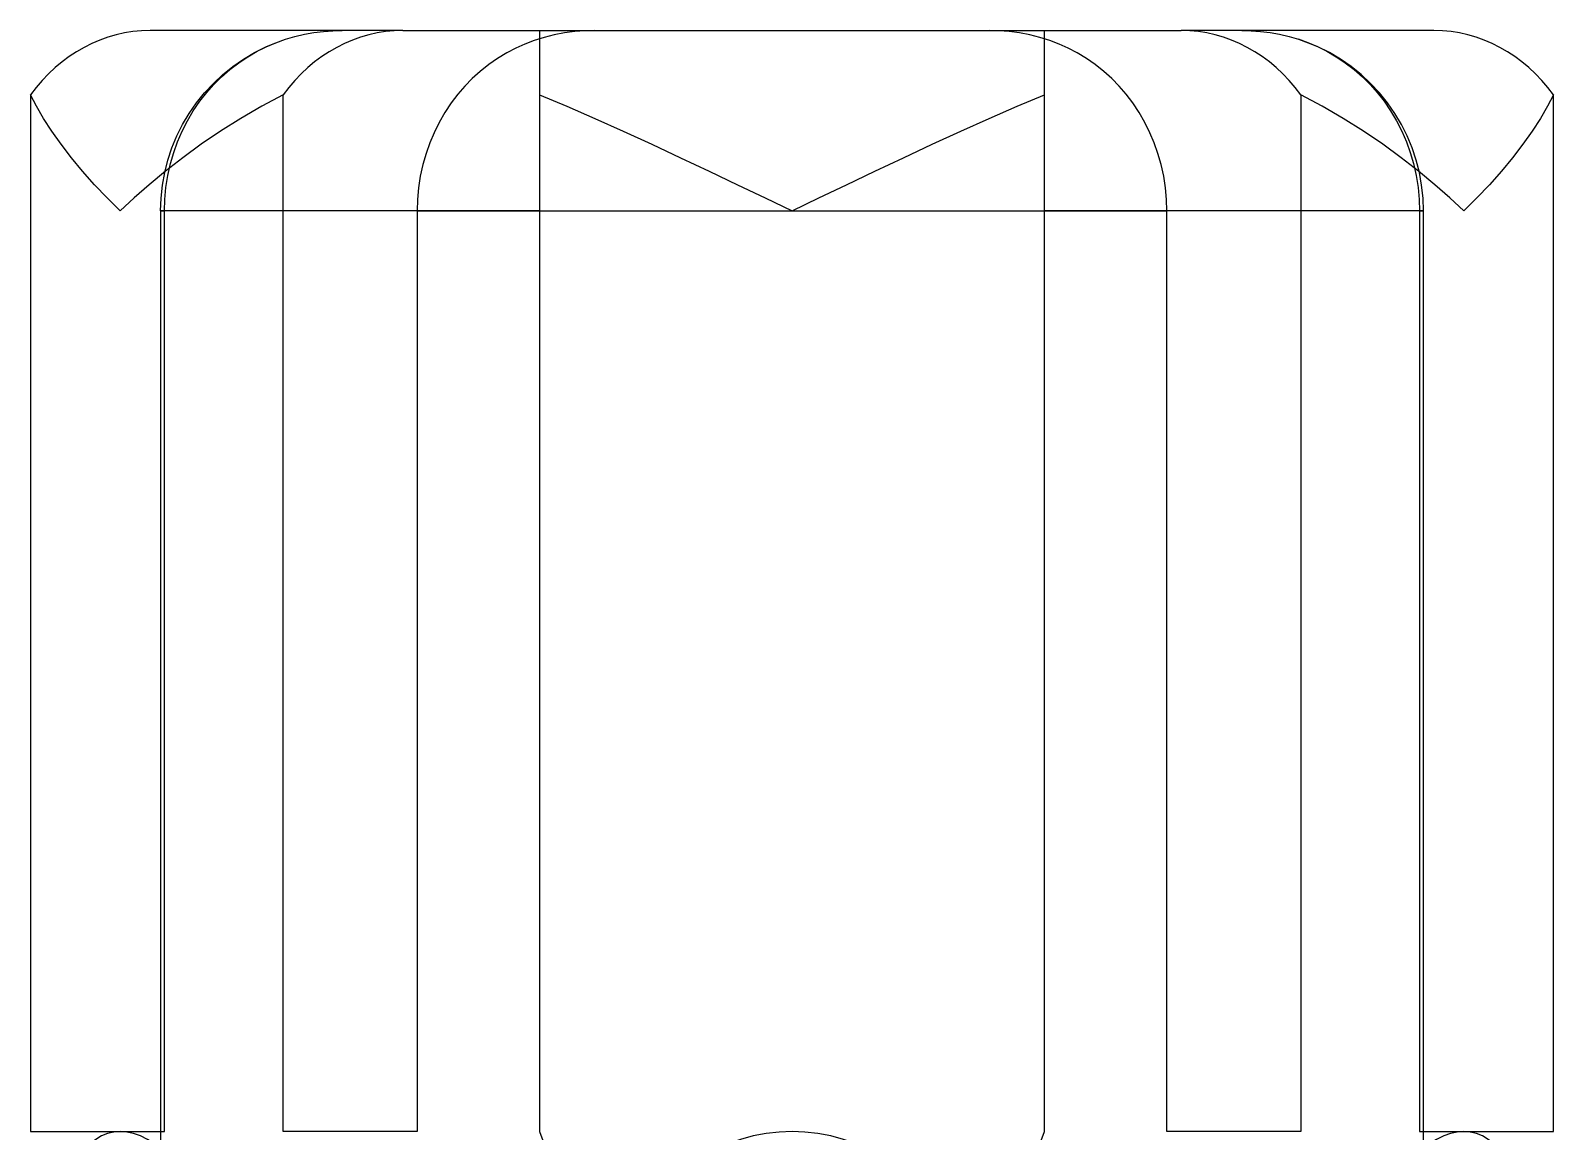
# Model space of a CAD drawing. Header units: millimetres. Extents: x 256 to 2599, y 626 to 1192.
# Drawn here: x 1986.91 to 1993.59, y 776.64 to 781.47 of the extents above; entities that cross this region are included whole.
import ezdxf

# ---------------------------------------------------------------- set-up
doc = ezdxf.new("R2010")
doc.units = ezdxf.units.MM
doc.layers.add('MAIN-1', color=7, linetype='Continuous')
doc.layers.add('MAIN-2', color=7, linetype='Continuous')

msp = doc.modelspace()

# ---------------------------------------------------------------- linework, layer by layer
at = {"layer": 'MAIN-1'}
for p, q in [((1988.5442, 781.4658), (1987.4358, 781.4658)), ((1988.5442, 781.4658), (1989.3866, 781.4658)), ((1989.0802, 781.406), (1989.0407, 781.3882)), ((1989.1216, 781.4218), (1989.0802, 781.406)), ((1989.1649, 781.4355), (1989.1216, 781.4218)), ((1989.2094, 781.4467), (1989.1649, 781.4355)), ((1989.2544, 781.4553), (1989.2094, 781.4467)), ((1989.2995, 781.4612), (1989.2544, 781.4553)), ((1989.3438, 781.4647), (1989.2995, 781.4612)), ((1989.3866, 781.4658), (1989.3438, 781.4647)), ((1989.3866, 781.4658), (1990.2525, 781.4658)), ((1990.2525, 781.4658), (1991.1183, 781.4658)), ((1991.1612, 781.4647), (1991.1183, 781.4658)), ((1991.1183, 781.4658), (1991.9608, 781.4658)), ((1991.2055, 781.4612), (1991.1612, 781.4647)), ((1991.2505, 781.4553), (1991.2055, 781.4612)), ((1991.2956, 781.4467), (1991.2505, 781.4553)), ((1991.3401, 781.4355), (1991.2956, 781.4467)), ((1991.3833, 781.4218), (1991.3401, 781.4355)), ((1991.4247, 781.406), (1991.3833, 781.4218)), ((1991.4643, 781.3882), (1991.4247, 781.406)), ((1993.0691, 781.4658), (1991.9608, 781.4658)), ((1988.9607, 781.3431), (1988.9216, 781.3159)), ((1989.0007, 781.3672), (1988.9607, 781.3431)), ((1989.0407, 781.3882), (1989.0007, 781.3672)), ((1991.5042, 781.3672), (1991.4643, 781.3882)), ((1991.5443, 781.3431), (1991.5042, 781.3672)), ((1991.5834, 781.3159), (1991.5443, 781.3431)), ((1988.8841, 781.2862), (1988.849, 781.2545)), ((1988.9216, 781.3159), (1988.8841, 781.2862)), ((1991.6208, 781.2862), (1991.5834, 781.3159)), ((1991.656, 781.2545), (1991.6208, 781.2862)), ((1988.8167, 781.2215), (1988.7864, 781.1864)), ((1988.849, 781.2545), (1988.8167, 781.2215)), ((1991.6882, 781.2215), (1991.656, 781.2545)), ((1991.7185, 781.1864), (1991.6882, 781.2215)), ((1986.9373, 781.1331), (1986.9109, 781.1833)), ((1986.9109, 781.1833), (1986.9109, 776.6367)), ((1986.9686, 781.0798), (1986.9373, 781.1331)), ((1987.9255, 781.1331), (1987.834, 781.0798)), ((1988.0192, 781.1833), (1987.9255, 781.1331)), ((1988.0192, 776.6367), (1988.0192, 781.1833)), ((1988.757, 781.1478), (1988.7292, 781.1062)), ((1988.7864, 781.1864), (1988.757, 781.1478)), ((1991.748, 781.1478), (1991.7185, 781.1864)), ((1991.7758, 781.1062), (1991.748, 781.1478)), ((1992.5795, 781.1331), (1992.4858, 781.1833)), ((1992.4858, 781.1833), (1992.4858, 776.6367)), ((1992.671, 781.0798), (1992.5795, 781.1331)), ((1993.5677, 781.1331), (1993.5364, 781.0798)), ((1993.5941, 781.1833), (1993.5677, 781.1331)), ((1993.5941, 776.6367), (1993.5941, 781.1833)), ((1987.0047, 781.0241), (1986.9686, 781.0798)), ((1987.834, 781.0798), (1987.7454, 781.0241)), ((1988.7292, 781.1062), (1988.7039, 781.0624)), ((1991.801, 781.0624), (1991.7758, 781.1062)), ((1992.7596, 781.0241), (1992.671, 781.0798)), ((1993.5364, 781.0798), (1993.5003, 781.0241)), ((1987.0455, 780.9666), (1987.0047, 781.0241)), ((1987.7454, 781.0241), (1987.6603, 780.9666)), ((1988.6816, 781.0174), (1988.6626, 780.9725)), ((1988.7039, 781.0624), (1988.6816, 781.0174)), ((1991.8233, 781.0174), (1991.801, 781.0624)), ((1991.8423, 780.9725), (1991.8233, 781.0174)), ((1992.8446, 780.9666), (1992.7596, 781.0241)), ((1993.5003, 781.0241), (1993.4595, 780.9666)), ((1987.0905, 780.9078), (1987.0455, 780.9666)), ((1987.6603, 780.9666), (1987.5794, 780.9078)), ((1988.6626, 780.9725), (1988.6466, 780.9267)), ((1991.8584, 780.9267), (1991.8423, 780.9725)), ((1992.9255, 780.9078), (1992.8446, 780.9666)), ((1993.4595, 780.9666), (1993.4144, 780.9078)), ((1987.1395, 780.8486), (1987.0905, 780.9078)), ((1987.5794, 780.9078), (1987.503, 780.8486)), ((1988.6326, 780.8779), (1988.6215, 780.827)), ((1988.6466, 780.9267), (1988.6326, 780.8779)), ((1991.8723, 780.8779), (1991.8584, 780.9267)), ((1991.8835, 780.827), (1991.8723, 780.8779)), ((1993.0019, 780.8486), (1992.9255, 780.9078)), ((1993.4144, 780.9078), (1993.3654, 780.8486)), ((1987.1919, 780.7895), (1987.1395, 780.8486)), ((1987.503, 780.8486), (1987.4315, 780.7895)), ((1988.6215, 780.827), (1988.6135, 780.7752)), ((1991.8914, 780.7752), (1991.8835, 780.827)), ((1993.0734, 780.7895), (1993.0019, 780.8486)), ((1993.3654, 780.8486), (1993.313, 780.7895)), ((1987.2471, 780.7311), (1987.1919, 780.7895)), ((1987.4315, 780.7895), (1987.3653, 780.7311)), ((1988.6135, 780.7752), (1988.6089, 780.7238)), ((1991.8961, 780.7238), (1991.8914, 780.7752)), ((1993.1397, 780.7311), (1993.0734, 780.7895)), ((1993.313, 780.7895), (1993.2578, 780.7311)), ((1987.3044, 780.6741), (1987.2471, 780.7311)), ((1987.3653, 780.7311), (1987.3044, 780.6741)), ((1988.6089, 780.7238), (1988.6074, 780.6741)), ((1988.6074, 780.6741), (1990.2525, 780.6741)), ((1988.6074, 780.6741), (1988.6074, 776.6367)), ((1990.2525, 780.6741), (1991.8976, 780.6741)), ((1991.8976, 780.6741), (1991.8961, 780.7238)), ((1991.8976, 776.6367), (1991.8976, 780.6741)), ((1993.2005, 780.6741), (1993.1397, 780.7311)), ((1993.2578, 780.7311), (1993.2005, 780.6741)), ((1988.6074, 776.6367), (1988.0192, 776.6367)), ((1992.4858, 776.6367), (1991.8976, 776.6367))]:
    msp.add_line(p, q, dxfattribs=at)
for centre, major_axis, ratio, start_param, end_param in [((1987.4358, 780.6741), (0, -0.7917), 0.866025, 3.141593, 4.013738), ((1988.5442, 780.6741), (0, 0.7917), 0.866025, 0, 0.872145), ((1991.9608, 780.6741), (0, -0.7917), 0.866025, 2.269448, 3.141593), ((1993.0691, 780.6741), (0, 0.7917), 0.866025, -0.872145, 0), ((1990.2525, 760.8926), (2.9811, -15.741), 0.104406, 2.855009, 3.388636), ((1990.2525, 760.8926), (-2.9811, -15.741), 0.104406, 2.894549, 3.428177)]:
    msp.add_ellipse(centre, major_axis=major_axis, ratio=ratio, start_param=start_param, end_param=end_param, dxfattribs=at)
at = {"layer": 'MAIN-2'}
for p, q in [((1987.9445, 781.3942), (1987.987, 781.4122)), ((1987.9462, 781.3948), (1987.9869, 781.4121)), ((1987.9869, 781.4121), (1988.0299, 781.4274)), ((1987.987, 781.4122), (1988.0305, 781.4276)), ((1988.0299, 781.4274), (1988.0708, 781.4394)), ((1988.0708, 781.4394), (1988.1127, 781.4492)), ((1988.1127, 781.4492), (1988.1549, 781.4567)), ((1988.1549, 781.4567), (1988.1969, 781.4618)), ((1988.1969, 781.4618), (1988.2383, 781.4648)), ((1988.2383, 781.4648), (1988.2783, 781.4658)), ((1989.1442, 781.4658), (1989.1442, 781.4647)), ((1989.1442, 781.4658), (1989.1442, 781.4658)), ((1989.1442, 781.4647), (1989.1442, 781.4612)), ((1989.1442, 781.4612), (1989.1442, 781.4553)), ((1989.1442, 781.4553), (1989.1442, 781.4467)), ((1989.1442, 781.4467), (1989.1442, 781.4355)), ((1989.1442, 781.4355), (1989.1442, 781.4218)), ((1989.1442, 781.4218), (1989.1442, 781.406)), ((1989.1442, 781.406), (1989.1442, 781.3882)), ((1991.3608, 781.4658), (1991.3608, 781.4658)), ((1991.3608, 781.4647), (1991.3608, 781.4658)), ((1991.3608, 781.4612), (1991.3608, 781.4647)), ((1991.3608, 781.4553), (1991.3608, 781.4612)), ((1991.3608, 781.4467), (1991.3608, 781.4553)), ((1991.3608, 781.4355), (1991.3608, 781.4467)), ((1991.3608, 781.4218), (1991.3608, 781.4355)), ((1991.3608, 781.406), (1991.3608, 781.4218)), ((1991.3608, 781.3882), (1991.3608, 781.406)), ((1992.2267, 781.4658), (1992.2667, 781.4648)), ((1992.2667, 781.4648), (1992.308, 781.4618)), ((1992.308, 781.4618), (1992.3501, 781.4567)), ((1992.3501, 781.4567), (1992.3923, 781.4492)), ((1992.3923, 781.4492), (1992.4341, 781.4394)), ((1992.4341, 781.4394), (1992.4751, 781.4274)), ((1992.518, 781.4122), (1992.4745, 781.4276)), ((1992.4751, 781.4274), (1992.518, 781.4121)), ((1992.5605, 781.3942), (1992.518, 781.4122)), ((1992.518, 781.4121), (1992.5588, 781.3948)), ((1987.7989, 781.3079), (1987.8453, 781.3401)), ((1987.8245, 781.3241), (1987.8648, 781.3509)), ((1987.8453, 781.3401), (1987.8939, 781.369)), ((1987.8648, 781.3509), (1987.9056, 781.3745)), ((1987.8939, 781.369), (1987.9445, 781.3942)), ((1987.9056, 781.3745), (1987.9462, 781.3948)), ((1989.1442, 781.3882), (1989.1442, 781.3672)), ((1989.1442, 781.3672), (1989.1442, 781.3431)), ((1989.1442, 781.3431), (1989.1442, 781.3159)), ((1991.3608, 781.3672), (1991.3608, 781.3882)), ((1991.3608, 781.3431), (1991.3608, 781.3672)), ((1991.3608, 781.3159), (1991.3608, 781.3431)), ((1992.5588, 781.3948), (1992.5993, 781.3745)), ((1992.611, 781.369), (1992.5605, 781.3942)), ((1992.5993, 781.3745), (1992.6402, 781.3509)), ((1992.6596, 781.3401), (1992.611, 781.369)), ((1992.6402, 781.3509), (1992.6804, 781.3241)), ((1992.706, 781.3079), (1992.6596, 781.3401)), ((1987.7135, 781.2339), (1987.7549, 781.2724)), ((1987.7493, 781.2626), (1987.7858, 781.2945)), ((1987.7549, 781.2724), (1987.7989, 781.3079)), ((1987.7858, 781.2945), (1987.8245, 781.3241)), ((1989.1442, 781.3159), (1989.1442, 781.2862)), ((1989.1442, 781.2862), (1989.1442, 781.2545)), ((1991.3608, 781.2862), (1991.3608, 781.3159)), ((1991.3608, 781.2545), (1991.3608, 781.2862)), ((1992.6804, 781.3241), (1992.7192, 781.2945)), ((1992.75, 781.2724), (1992.706, 781.3079)), ((1992.7192, 781.2945), (1992.7557, 781.2626)), ((1992.7914, 781.2339), (1992.75, 781.2724)), ((1987.675, 781.1926), (1987.7135, 781.2339)), ((1987.6845, 781.1943), (1987.7156, 781.2293)), ((1987.7156, 781.2293), (1987.7493, 781.2626)), ((1989.1442, 781.2545), (1989.1442, 781.2215)), ((1989.1442, 781.2215), (1989.1442, 781.1864)), ((1991.3608, 781.2215), (1991.3608, 781.2545)), ((1991.3608, 781.1864), (1991.3608, 781.2215)), ((1992.7557, 781.2626), (1992.7893, 781.2293)), ((1992.7893, 781.2293), (1992.8204, 781.1943)), ((1992.8299, 781.1926), (1992.7914, 781.2339)), ((1987.6073, 781.1021), (1987.6396, 781.1486)), ((1987.6255, 781.1136), (1987.6542, 781.1555)), ((1987.6396, 781.1486), (1987.675, 781.1926)), ((1987.6542, 781.1555), (1987.6845, 781.1943)), ((1989.1442, 781.1864), (1989.1442, 781.1478)), ((1989.1442, 781.1833), (1989.2642, 781.1331)), ((1989.1442, 781.1478), (1989.1442, 781.1062)), ((1989.2642, 781.1331), (1989.3871, 781.0798)), ((1991.1179, 781.0798), (1991.2407, 781.1331)), ((1991.2407, 781.1331), (1991.3608, 781.1833)), ((1991.3608, 781.1478), (1991.3608, 781.1864)), ((1991.3608, 781.1062), (1991.3608, 781.1478)), ((1992.8204, 781.1943), (1992.8507, 781.1555)), ((1992.8654, 781.1486), (1992.8299, 781.1926)), ((1992.8507, 781.1555), (1992.8794, 781.1136)), ((1992.8976, 781.1021), (1992.8654, 781.1486)), ((1987.5762, 781.0236), (1987.5993, 781.0693)), ((1987.5785, 781.0535), (1987.6073, 781.1021)), ((1987.5993, 781.0693), (1987.6255, 781.1136)), ((1989.1442, 781.1062), (1989.1442, 781.0624)), ((1989.3871, 781.0798), (1989.5118, 781.0241)), ((1990.9932, 781.0241), (1991.1179, 781.0798)), ((1991.3608, 781.0624), (1991.3608, 781.1062)), ((1992.8794, 781.1136), (1992.9056, 781.0693)), ((1992.9264, 781.0535), (1992.8976, 781.1021)), ((1992.9056, 781.0693), (1992.9288, 781.0236)), ((1987.5316, 780.9508), (1987.5532, 781.003)), ((1987.5532, 781.003), (1987.5785, 781.0535)), ((1987.5564, 780.9777), (1987.5762, 781.0236)), ((1989.1442, 781.0624), (1989.1442, 781.0174)), ((1989.1442, 781.0174), (1989.1442, 780.9725)), ((1989.5118, 781.0241), (1989.6376, 780.9666)), ((1990.8674, 780.9666), (1990.9932, 781.0241)), ((1991.3608, 781.0174), (1991.3608, 781.0624)), ((1991.3608, 780.9725), (1991.3608, 781.0174)), ((1992.9517, 781.003), (1992.9264, 781.0535)), ((1992.9288, 781.0236), (1992.9486, 780.9777)), ((1992.9734, 780.9508), (1992.9517, 781.003)), ((1987.5137, 780.8972), (1987.5316, 780.9508)), ((1987.5397, 780.9313), (1987.5564, 780.9777)), ((1989.1442, 780.9725), (1989.1442, 780.9267)), ((1989.6376, 780.9666), (1989.7636, 780.9078)), ((1990.7413, 780.9078), (1990.8674, 780.9666)), ((1991.3608, 780.9267), (1991.3608, 780.9725)), ((1992.9486, 780.9777), (1992.9652, 780.9313)), ((1992.9912, 780.8972), (1992.9734, 780.9508)), ((1987.4998, 780.8424), (1987.5137, 780.8972)), ((1987.5137, 780.83), (1987.5253, 780.8817)), ((1987.5253, 780.8817), (1987.5397, 780.9313)), ((1989.1442, 780.9267), (1989.1442, 780.8779)), ((1989.1442, 780.8779), (1989.1442, 780.827)), ((1989.7636, 780.9078), (1989.889, 780.8486)), ((1990.616, 780.8486), (1990.7413, 780.9078)), ((1991.3608, 780.8779), (1991.3608, 780.9267)), ((1991.3608, 780.827), (1991.3608, 780.8779)), ((1992.9652, 780.9313), (1992.9796, 780.8817)), ((1992.9796, 780.8817), (1992.9912, 780.83)), ((1993.0052, 780.8424), (1992.9912, 780.8972)), ((1987.4897, 780.7868), (1987.4998, 780.8424)), ((1987.5055, 780.7772), (1987.5137, 780.83)), ((1989.1442, 780.827), (1989.1442, 780.7752)), ((1989.889, 780.8486), (1990.0129, 780.7895)), ((1990.4921, 780.7895), (1990.616, 780.8486)), ((1991.3608, 780.7752), (1991.3608, 780.827)), ((1992.9912, 780.83), (1992.9995, 780.7772)), ((1993.0152, 780.7868), (1993.0052, 780.8424)), ((1987.4837, 780.7306), (1987.4897, 780.7868)), ((1987.5006, 780.7248), (1987.5055, 780.7772)), ((1989.1442, 780.7752), (1989.1442, 780.7238)), ((1990.0129, 780.7895), (1990.1343, 780.7311)), ((1990.3707, 780.7311), (1990.4921, 780.7895)), ((1991.3608, 780.7238), (1991.3608, 780.7752)), ((1992.9995, 780.7772), (1993.0043, 780.7248)), ((1993.0213, 780.7306), (1993.0152, 780.7868)), ((1987.4817, 780.6741), (1987.4837, 780.7306)), ((1987.4817, 780.6741), (1987.4817, 774.6937)), ((1989.1442, 780.6741), (1987.4817, 780.6741)), ((1987.4817, 780.6741), (1987.4991, 780.6741)), ((1987.4991, 780.6741), (1987.5006, 780.7248)), ((1987.4991, 776.6367), (1987.4991, 780.6741)), ((1989.1442, 780.7238), (1989.1442, 780.6741)), ((1989.1442, 780.6741), (1989.1442, 776.6367)), ((1990.1343, 780.7311), (1990.2525, 780.6741)), ((1990.2525, 780.6741), (1990.3707, 780.7311)), ((1991.3608, 780.6741), (1991.3608, 780.7238)), ((1993.0233, 780.6741), (1991.3608, 780.6741)), ((1991.3608, 776.6367), (1991.3608, 780.6741)), ((1993.0043, 780.7248), (1993.0059, 780.6741)), ((1993.0059, 780.6741), (1993.0059, 776.6367)), ((1993.0059, 780.6741), (1993.0233, 780.6741)), ((1993.0233, 780.6741), (1993.0213, 780.7306)), ((1993.0233, 774.6937), (1993.0233, 780.6741)), ((1986.9109, 776.6367), (1987.4991, 776.6367)), ((1989.1442, 776.6367), (1990.2525, 773.7075)), ((1989.1442, 776.6367), (1989.1442, 776.6367)), ((1990.2525, 773.7075), (1991.3608, 776.6367)), ((1991.3608, 776.6367), (1991.3608, 776.6367)), ((1993.0059, 776.6367), (1993.5941, 776.6367))]:
    msp.add_line(p, q, dxfattribs=at)
msp.add_ellipse((1990.2525, 760.8926), major_axis=(0, -15.7441), ratio=0.216216, start_param=2.874779, end_param=3.408406, dxfattribs=at)

doc.saveas('drawing.dxf')
